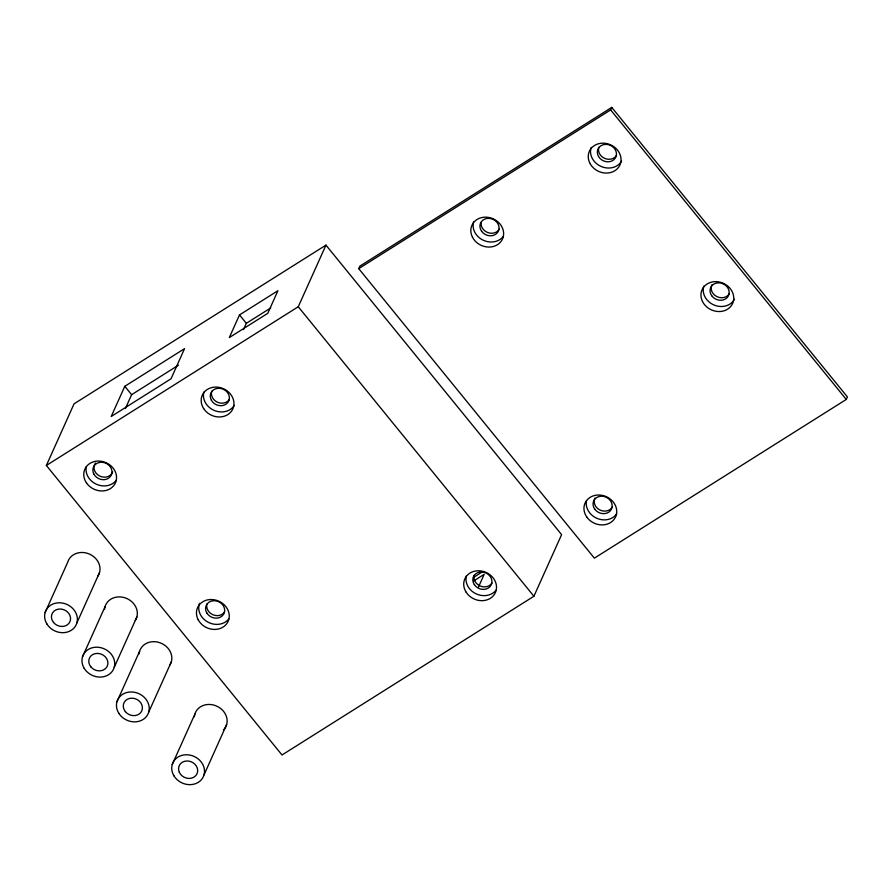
<?xml version="1.0" encoding="UTF-8"?>
<svg xmlns="http://www.w3.org/2000/svg" width="892" height="892" viewBox="0 0 892 892"><rect width="100%" height="100%" fill="white"/><g stroke="black" fill="none" stroke-linecap="round" stroke-linejoin="round"><path stroke-width="1.34" d="M46.362 465.468L74.058 403.842L325.959 245.122L561.603 534.631L533.907 596.257L282.006 754.989L46.362 465.468L298.262 306.748L325.959 245.122M124.791 386.303L111.221 416.486L170.996 378.821L184.566 348.638L124.791 386.303L131.615 394.699L125.404 408.525M45.113 612.548L67.714 562.239A16.747 14.562 24.2 0 1 89.713 554.2A16.747 14.562 24.2 0 1 97.908 576.076M76.89 622.928L99.503 572.619M82.443 656.947L105.055 606.649M239.502 314.921L229.322 337.566L267.756 313.348L277.925 290.714L239.502 314.921L246.326 323.317L243.505 329.605M114.232 667.339L136.844 617.03M116.952 701.725L139.553 651.416M148.73 712.106L171.342 661.808M358.729 268.648L359.855 266.128L611.756 107.408L847.4 396.918L846.274 399.438L594.373 558.158L358.729 268.648L610.63 109.917L611.756 107.408M172.234 764.511L194.846 714.213M204.023 774.903L226.624 724.594M478.547 586.891L484.2 574.314L473.719 580.915M131.615 394.699L178.5 365.151M246.326 323.317L270.778 307.907M473.44 577.492L482.828 571.571M610.63 109.917L846.274 399.438M298.262 306.748L533.907 596.257M492.005 582.978A9.767 8.496 24.2 0 1 480.253 586.022A9.767 8.496 24.2 0 1 474.165 575.418M112.671 471.957A9.767 8.496 24.2 0 1 99.48 475.927A9.767 8.496 24.2 0 1 95.489 463.015M229.121 399.783A9.767 8.496 24.2 0 1 217.079 402.036A9.767 8.496 24.2 0 1 211.783 391.153M224.639 611.89A9.767 8.496 24.2 0 1 212.798 614.688A9.767 8.496 24.2 0 1 206.955 603.995M496.13 590.103A16.747 14.562 24.2 0 1 475.949 593.76A16.747 14.562 24.2 0 1 466.404 575.808M116.417 480.063A16.747 14.562 24.2 0 1 96.425 484.256A16.747 14.562 24.2 0 1 86.346 466.505M194.378 716.722A16.747 14.562 24.2 0 1 216.834 706.174A16.747 14.562 24.2 0 1 223.424 730.035M139.096 653.936A16.747 14.562 24.2 0 1 160.192 642.831A16.747 14.562 24.2 0 1 169.748 665.254M104.598 609.158A16.747 14.562 24.2 0 1 125.694 598.053A16.747 14.562 24.2 0 1 135.249 620.475M234.284 405.392A16.747 14.562 24.2 0 1 214.035 410.353A16.747 14.562 24.2 0 1 203.855 392.079M228.82 618.925A16.747 14.562 24.2 0 1 207.959 622.148A16.747 14.562 24.2 0 1 199.552 603.282M499.252 229.121A9.767 8.496 24.2 0 1 487.656 232.522A9.767 8.496 24.2 0 1 481.223 222.075M616.227 155.844A9.767 8.496 24.2 0 1 604.196 158.163A9.767 8.496 24.2 0 1 598.844 147.291M729.4 293.557A9.767 8.496 24.2 0 1 716.666 296.501A9.767 8.496 24.2 0 1 712.072 284.526M612.447 506.834A9.767 8.496 24.2 0 1 599.781 509.934A9.767 8.496 24.2 0 1 595.031 497.992M616.651 513.959A16.747 14.562 24.2 0 1 596.692 518.23A16.747 14.562 24.2 0 1 586.523 500.523M734.473 299.255A16.747 14.562 24.2 0 1 713.99 304.997A16.747 14.562 24.2 0 1 703.766 286.198M503.055 236.726A16.747 14.562 24.2 0 1 482.762 239.993A16.747 14.562 24.2 0 1 473.596 221.907M621.601 161.084A16.747 14.562 24.2 0 1 600.94 166.38A16.747 14.562 24.2 0 1 591.162 147.403M466.193 592.266A16.747 14.562 24.2 0 0 494.592 594.094A16.747 14.562 24.2 0 0 479.562 570.802A16.747 14.562 24.2 0 0 466.193 592.266M86.491 482.929A16.747 14.562 24.2 0 0 114.845 484.022A16.747 14.562 24.2 0 0 99.135 461.064A16.747 14.562 24.2 0 0 86.491 482.929M203.632 408.536A16.747 14.562 24.2 0 0 232.02 410.42A16.747 14.562 24.2 0 0 217.046 387.117A16.747 14.562 24.2 0 0 203.632 408.536M198.191 619.75A16.747 14.562 24.2 0 0 226.557 623.954A16.747 14.562 24.2 0 0 213.812 599.714A16.747 14.562 24.2 0 0 198.191 619.75M474.321 584.594A9.767 8.496 24.2 0 0 490.868 585.486A9.767 8.496 24.2 0 0 481.948 571.984A9.767 8.496 24.2 0 0 474.321 584.594M93.916 474.154A9.767 8.496 24.2 0 0 110.474 476.417A9.767 8.496 24.2 0 0 102.859 462.357A9.767 8.496 24.2 0 0 93.916 474.154M179.359 772.349A9.767 8.496 24.2 0 0 195.827 775.583A9.767 8.496 24.2 0 0 189.182 761.188A9.767 8.496 24.2 0 0 179.359 772.349M174.018 775.951A16.747 14.562 24.2 0 0 202.428 778.348A16.747 14.562 24.2 0 0 187.933 754.822A16.747 14.562 24.2 0 0 174.018 775.951M118.736 713.165A16.747 14.562 24.2 0 0 147.135 715.562A16.747 14.562 24.2 0 0 132.652 692.025A16.747 14.562 24.2 0 0 118.736 713.165M125.371 711.626A9.767 8.496 24.2 0 0 141.75 710.924A9.767 8.496 24.2 0 0 131.403 698.202A9.767 8.496 24.2 0 0 125.371 711.626M90.873 666.848A9.767 8.496 24.2 0 0 107.252 666.146A9.767 8.496 24.2 0 0 96.905 653.423A9.767 8.496 24.2 0 0 90.873 666.848M84.238 668.387A16.747 14.562 24.2 0 0 112.637 670.784A16.747 14.562 24.2 0 0 98.142 647.258A16.747 14.562 24.2 0 0 84.238 668.387M46.897 623.976A16.747 14.562 24.2 0 0 75.296 626.385A16.747 14.562 24.2 0 0 60.812 602.847A16.747 14.562 24.2 0 0 46.897 623.976M53.531 622.449A9.767 8.496 24.2 0 0 69.91 621.735A9.767 8.496 24.2 0 0 59.563 609.024A9.767 8.496 24.2 0 0 53.531 622.449M211.426 400.341A9.767 8.496 24.2 0 0 227.995 402.292A9.767 8.496 24.2 0 0 220.068 388.343A9.767 8.496 24.2 0 0 211.426 400.341M206.944 613.172A9.767 8.496 24.2 0 0 223.513 614.398A9.767 8.496 24.2 0 0 214.894 600.751A9.767 8.496 24.2 0 0 206.944 613.172M702.472 301.451A16.747 14.562 24.2 0 0 730.782 306.402A16.747 14.562 24.2 0 0 718.774 281.905A16.747 14.562 24.2 0 0 702.472 301.451M589.623 162.656A16.747 14.562 24.2 0 0 617.855 168.198A16.747 14.562 24.2 0 0 606.46 143.512A16.747 14.562 24.2 0 0 589.623 162.656M586.724 516.947A16.747 14.562 24.2 0 0 615.067 517.918A16.747 14.562 24.2 0 0 599.257 495.015A16.747 14.562 24.2 0 0 586.724 516.947M472.459 237.172A16.747 14.562 24.2 0 0 500.791 241.765A16.747 14.562 24.2 0 0 488.437 217.392A16.747 14.562 24.2 0 0 472.459 237.172M481.602 231.229A9.767 8.496 24.2 0 0 498.126 231.641A9.767 8.496 24.2 0 0 488.749 218.35A9.767 8.496 24.2 0 0 481.602 231.229M598.521 156.479A9.767 8.496 24.2 0 0 615.09 158.363A9.767 8.496 24.2 0 0 607.095 144.437A9.767 8.496 24.2 0 0 598.521 156.479M711.749 295.765A9.767 8.496 24.2 0 0 728.262 296.066A9.767 8.496 24.2 0 0 718.796 282.831A9.767 8.496 24.2 0 0 711.749 295.765M594.819 509.232A9.767 8.496 24.2 0 0 611.321 509.354A9.767 8.496 24.2 0 0 601.687 496.208A9.767 8.496 24.2 0 0 594.819 509.232"/></g></svg>
